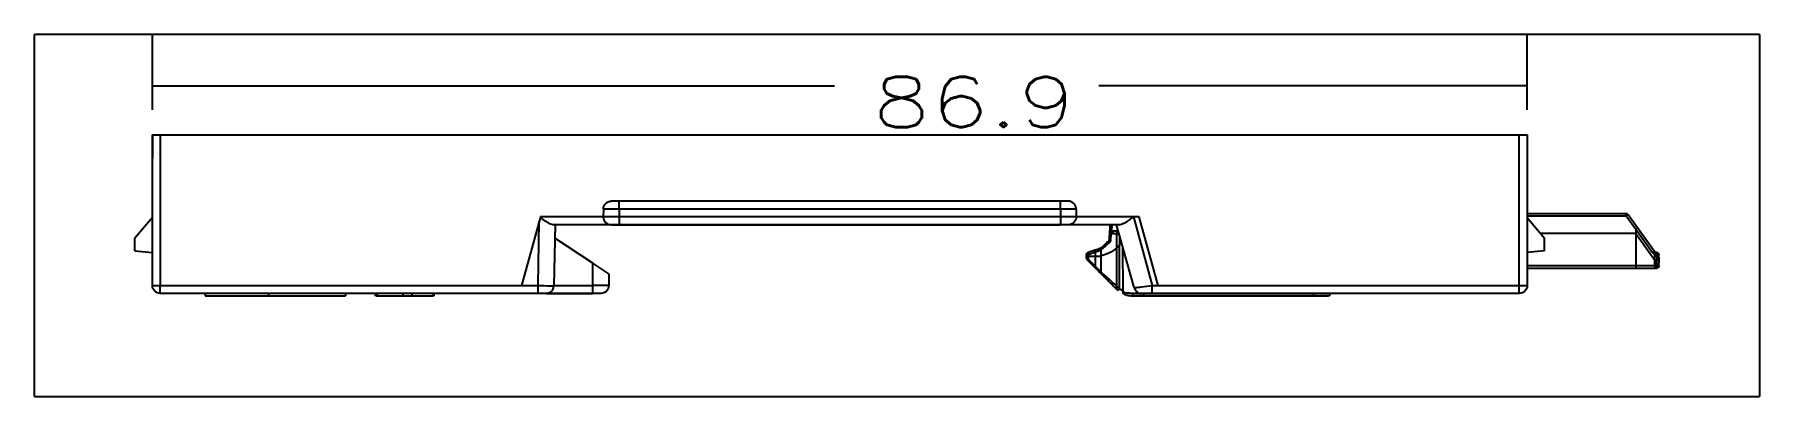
# Model space of a CAD drawing. Header units: inches. Extents: x 0 to 1189, y 0 to 841.
# Drawn here: x 703.6 to 812.7, y 550.7 to 573.7 of the extents above; entities that cross this region are included whole.
import ezdxf

# ---------------------------------------------------------------- set-up
doc = ezdxf.new("R2010")
doc.units = ezdxf.units.IN
doc.header["$MEASUREMENT"] = 0
doc.layers.add('1', color=7, linetype='Continuous', true_color=0xffffff)
doc.styles.add('blockfont', font='simplex.shx', dxfattribs={"bigfont": 'bigfont'})

# ---------------------------------------------------------------- blocks, each defined once
blk = doc.blocks.new('_U1')
at = {"color": 7}
for p, q in [((345.93, 532.58), (345.93, 537.27)), ((432.83, 532.58), (432.83, 537.27)), ((345.93, 534.09), (389.05, 534.09)), ((432.83, 534.09), (405.75, 534.09))]:
    blk.add_line(p, q, dxfattribs=at)
for points in [[(345.93, 534.09), (349.1, 534.94), (349.1, 533.24), (345.93, 534.09)], [(432.83, 534.09), (429.65, 533.24), (429.65, 534.94), (432.83, 534.09)]]:
    blk.add_solid(points, dxfattribs=at)
at = {"layer": '1', "color": 7, "insert": (391.44, 531.48), "char_height": 3.175, "attachment_point": 7, "line_spacing_factor": 0.903614, "style": 'blockfont'}
blk.add_mtext('\\W01.352;\\fsimplex.shx;86.9', dxfattribs=at)

msp = doc.modelspace()

# ---------------------------------------------------------------- linework, layer by layer
at = {"layer": '1', "color": 251}
for p, q in [((812.6601, 573.6772), (703.6273, 573.6772)), ((703.6273, 550.7498), (703.6273, 573.6772)), ((812.6601, 573.6772), (812.6601, 550.7498)), ((703.6273, 550.7498), (812.6601, 550.7498))]:
    msp.add_line(p, q, dxfattribs=at)
at = {"layer": '1', "color": 163}
for p, q in [((711.0773, 557.7772), (711.0773, 567.3272)), ((711.0773, 567.3272), (711.5773, 567.3272)), ((711.0773, 567.3272), (711.0773, 565.838)), ((711.5773, 567.3272), (711.5773, 557.7772)), ((711.5773, 567.3272), (797.4773, 567.3272)), ((797.4773, 557.7772), (797.4773, 567.3272)), ((797.4773, 567.3272), (797.9773, 567.3272)), ((797.9773, 567.3272), (797.9773, 557.7772)), ((797.9773, 567.3272), (797.9773, 564.7423)), ((711.0773, 563.6272), (711.0773, 565.838)), ((797.9773, 564.7423), (797.9773, 562.7772)), ((739.5862, 562.636), (739.5773, 562.1272)), ((739.5862, 562.636), (740.5773, 562.636)), ((740.5773, 563.1272), (740.0861, 563.1272)), ((768.4773, 563.1272), (740.5773, 563.1272)), ((740.5773, 562.636), (740.5773, 563.1272)), ((740.5773, 562.636), (740.5773, 562.1272)), ((740.5773, 562.636), (768.4773, 562.636)), ((768.4773, 562.636), (768.4773, 563.1272)), ((768.9685, 563.1272), (768.4773, 563.1272)), ((768.4773, 562.636), (769.4684, 562.636)), ((768.4773, 562.636), (768.4773, 562.1272)), ((769.4684, 562.636), (769.4773, 562.1272)), ((711.0773, 562.0772), (709.9773, 560.7772)), ((735.6092, 562.1272), (734.4092, 557.7772)), ((735.46, 557.7772), (735.5309, 561.8435)), ((739.5773, 562.1272), (735.6092, 562.1272)), ((740.0773, 561.6272), (736.3933, 561.6272)), ((736.5273, 561.6272), (736.46, 557.7685)), ((771.5899, 561.6272), (738.4607, 561.6272)), ((740.5773, 562.1272), (739.5773, 562.1272)), ((740.0773, 561.6272), (740.5773, 561.6272)), ((768.4773, 562.1272), (740.5773, 562.1272)), ((740.5773, 562.1272), (740.5773, 561.6272)), ((740.5773, 561.6272), (768.4773, 561.6272)), ((769.4773, 562.1272), (768.4773, 562.1272)), ((768.4773, 562.1272), (768.4773, 561.6272)), ((768.9773, 561.6272), (768.4773, 561.6272)), ((772.2362, 561.6272), (768.9773, 561.6272)), ((773.0823, 562.1272), (769.4773, 562.1272)), ((773.1261, 557.6443), (772.0273, 561.6272)), ((773.4454, 562.1272), (773.0823, 562.1272)), ((773.0823, 562.1272), (774.2823, 557.7772)), ((774.6454, 557.7772), (773.4454, 562.1272)), ((797.9773, 562.0772), (799.0773, 560.7772)), ((709.9773, 559.9772), (709.9773, 560.7772)), ((738.9273, 559.189), (736.5127, 560.7869)), ((799.0773, 559.9772), (799.0773, 560.7772)), ((709.9773, 559.9772), (711.0773, 559.8772)), ((799.0773, 559.9772), (797.9773, 559.8772)), ((738.9273, 557.7772), (738.9273, 559.189)), ((739.9273, 558.5272), (738.9273, 559.189)), ((739.9273, 558.5272), (739.9273, 557.7772)), ((711.0773, 557.7772), (711.5773, 557.7772)), ((711.5773, 557.2772), (711.5773, 557.7772)), ((711.5773, 557.7772), (734.4092, 557.7772)), ((735.46, 557.2772), (711.5773, 557.2772)), ((714.4211, 557.2772), (714.4211, 557.1272)), ((718.4273, 557.2772), (718.4273, 557.1272)), ((723.2773, 557.2772), (723.2773, 557.1272)), ((725.1598, 557.2772), (725.1598, 557.1085)), ((725.2218, 557.2772), (725.2218, 557.1272)), ((725.2767, 557.2772), (725.2767, 557.1272)), ((726.8993, 557.2772), (726.8993, 557.1272)), ((727.4753, 557.2772), (727.4753, 557.1272)), ((728.8218, 557.2772), (728.8218, 557.1272)), ((728.8838, 557.1085), (728.8838, 557.2772)), ((734.4092, 557.7772), (735.46, 557.7772)), ((735.46, 557.2772), (735.46, 557.7772)), ((735.96, 557.2772), (735.46, 557.2772)), ((738.9273, 557.2772), (735.96, 557.2772)), ((735.96, 557.2772), (738.9273, 557.2772)), ((736.4601, 557.7772), (738.9273, 557.7772)), ((738.9273, 557.2772), (738.9273, 557.7772)), ((739.9273, 557.7772), (738.9273, 557.7772)), ((739.4273, 557.2772), (738.9273, 557.2772)), ((739.4273, 557.2772), (738.9273, 557.2772)), ((774.2823, 557.2772), (773.6081, 557.2772)), ((774.2823, 557.2772), (774.2823, 557.7772)), ((774.2823, 557.7772), (774.6454, 557.7772)), ((797.4773, 557.2772), (774.2823, 557.2772)), ((774.6454, 557.7772), (797.4773, 557.7772)), ((786.6023, 557.2772), (785.5369, 557.2772)), ((786.9159, 557.2772), (785.5369, 557.2772)), ((788.6696, 557.2772), (786.6023, 557.2772)), ((788.6696, 557.2772), (786.9159, 557.2772)), ((797.4773, 557.2772), (797.4773, 557.7772)), ((797.4773, 557.7772), (797.9773, 557.7772)), ((714.4211, 557.1272), (718.4273, 557.1272)), ((718.4273, 557.1272), (723.2773, 557.1272)), ((727.4753, 557.1272), (728.8218, 557.1272))]:
    msp.add_line(p, q, dxfattribs=at)
at = {"layer": '1', "color": 252}
for p, q in [((771.5904, 561.6272), (771.5667, 560.9865)), ((771.7248, 561.2098), (771.7402, 561.6272)), ((804.2329, 562.3272), (797.9771, 562.3272)), ((797.9771, 562.1851), (804.2329, 562.1851)), ((804.2329, 562.1851), (804.2329, 562.3272)), ((804.2329, 562.1851), (804.8338, 561.3439)), ((804.9503, 561.4309), (804.3549, 562.2644)), ((772.041, 560.1691), (772.042, 561.0812)), ((772.2139, 560.951), (772.2131, 560.3522)), ((804.8343, 561.0772), (798.8232, 561.0772)), ((804.8338, 561.3439), (804.8343, 561.0772)), ((804.8343, 561.0772), (806.0486, 559.3772)), ((804.8343, 561.0772), (804.8353, 559.0233)), ((804.8374, 561.3542), (805.8923, 559.8772)), ((806.0601, 559.8772), (804.9503, 561.4309)), ((770.0958, 559.7083), (770.0951, 559.6272)), ((770.0951, 559.6272), (770.0959, 559.5373)), ((770.1398, 559.4325), (770.2432, 559.3291)), ((770.2977, 559.8852), (770.1949, 559.8481)), ((770.6722, 559.6272), (770.2415, 559.6272)), ((770.2432, 559.4339), (770.2415, 559.6272)), ((770.2416, 559.6272), (770.2426, 559.748)), ((770.2426, 559.748), (770.6773, 559.9048)), ((770.6761, 559.001), (770.2432, 559.4339)), ((770.7325, 560.042), (770.2977, 559.8852)), ((770.6773, 559.9048), (770.6722, 559.6272)), ((770.6722, 559.6272), (770.6761, 559.001)), ((771.0274, 560.0374), (771.0204, 559.6578)), ((771.0204, 559.6578), (771.0266, 558.6506)), ((772.0412, 557.741), (772.041, 560.1691)), ((772.2132, 557.5789), (772.2131, 560.3522)), ((772.4021, 560.2685), (772.4275, 557.3676)), ((772.4021, 560.2685), (772.4275, 557.3676)), ((806.0478, 559.7603), (806.0479, 559.7603)), ((806.0486, 559.3772), (806.0478, 559.7592)), ((806.1601, 559.3772), (806.0486, 559.3772)), ((806.0487, 559.0233), (806.0486, 559.3772)), ((806.0581, 559.8772), (806.0585, 559.8772)), ((806.0585, 559.8772), (806.0585, 559.7588)), ((806.1403, 559.8772), (806.0585, 559.8772)), ((806.0585, 559.7588), (806.1403, 559.7588)), ((806.1403, 559.8772), (806.1403, 559.7588)), ((806.1415, 559.8772), (806.1403, 559.8772)), ((806.1403, 559.7588), (806.1603, 559.3772)), ((806.1601, 559.3772), (806.1509, 559.0233)), ((806.1603, 559.3772), (806.1601, 559.3772)), ((806.3101, 559.3772), (806.2913, 559.7351)), ((806.3008, 559.0233), (806.3101, 559.3772)), ((770.2432, 559.3291), (770.6761, 558.8963)), ((804.8353, 559.0233), (797.977, 559.0233)), ((797.977, 558.8772), (804.838, 558.8772)), ((806.0487, 559.0233), (804.8353, 559.0233)), ((804.838, 558.8772), (806.0515, 558.8772)), ((806.1509, 559.0233), (806.0487, 559.0233)), ((806.0515, 558.8772), (806.1509, 558.8772)), ((806.1509, 558.8772), (806.1509, 559.0233)), ((773.7668, 557.2759), (773.006, 557.2759)), ((773.7668, 557.2773), (773.7668, 557.2759)), ((784.4764, 557.2759), (773.7668, 557.2759)), ((784.4764, 557.2773), (784.4764, 557.2759)), ((785.5369, 557.2759), (784.4764, 557.2759)), ((785.5369, 557.2773), (785.5369, 557.2759)), ((773.0664, 557.1272), (773.7091, 557.1272)), ((773.0664, 557.1272), (774.2027, 557.1272)), ((774.2027, 557.1272), (773.0664, 557.1272)), ((774.2027, 557.1272), (773.0664, 557.1272)), ((773.7091, 557.1272), (784.4571, 557.1272)), ((773.7552, 557.1272), (781.2447, 557.1272)), ((775.279, 557.1272), (773.8022, 557.1272)), ((775.2119, 557.1272), (776.8999, 557.1272)), ((780.4789, 557.1272), (775.279, 557.1272)), ((784.2833, 557.1272), (776.8999, 557.1272)), ((781.4484, 557.1272), (780.4789, 557.1272)), ((781.2447, 557.1272), (781.5074, 557.1272)), ((781.4484, 557.1272), (781.5074, 557.1272)), ((785.3869, 557.1272), (784.2833, 557.1272)), ((784.4571, 557.1272), (785.3869, 557.1272))]:
    msp.add_line(p, q, dxfattribs=at)
at = {"layer": '1', "color": 163, "extrusion": (0, 0, -1)}
for centre, start, end in [((-740.0861, 562.6272), 1, 90), ((-768.9773, 562.1272), 180, 270), ((-711.5773, 557.7772), 270, 0), ((-735.96, 557.7772), 249.869357, 270), ((-739.4273, 557.7772), 180, 270), ((-797.4773, 557.7772), 180, 270)]:
    msp.add_arc(centre, 0.5, start, end, dxfattribs=at)
at = {"layer": '1', "color": 163}
for centre, start, end in [((768.9685, 562.6272), 1, 90), ((740.0773, 562.1272), 180, 270), ((773.6081, 557.7772), 250.901025, 270)]:
    msp.add_arc(centre, 0.5, start, end, dxfattribs=at)
at = {"layer": '1', "color": 252}
for centre, start, end in [((804.2329, 562.1772), 35.537678, 90), ((770.2459, 559.5386), 180.5, 186.006124), ((770.2459, 559.5386), 203.456405, 225), ((785.3869, 557.2772), 270, 359.5)]:
    msp.add_arc(centre, 0.15, start, end, dxfattribs=at)
at = {"layer": '1', "color": 252, "extrusion": (0, 0, -1)}
for centre, start, end in [((-770.2458, 559.707), 48.425855, 70.167693), ((-806.1509, 559.0272), 181.5, 270), ((-772.5775, 557.3689), 291.234567, 359.5)]:
    msp.add_arc(centre, 0.15, start, end, dxfattribs=at)
at = {"layer": '1', "color": 252}
for centre, major_axis, ratio, start_param, end_param in [((804.2329, 562.1772), (0.1221, 0.0872), 0.04260724, 0, 1.54037198), ((771.6134, 560.4824), (0.1037, -0.1084), 0.24594376, 3.14159265, 4.44613993), ((771.7058, 560.6881), (0.1499, -0.0055), 0.01615858, 1.86488132, 3.14159265), ((771.7166, 560.9809), (0.1499, -0.0055), 0.01636323, 1.85850748, 3.14159265), ((771.8166, 561.0772), (0, -0.15), 0.21249978, 3.14159265, 4.68623804), ((772.0478, 561.0772), (0, -0.15), 0.03915953, 3.14159265, 4.68620904), ((772.1097, 561.0772), (0, -0.15), 0.04210536, 3.14159265, 4.68620904), ((806.881, 558.4699), (-2.0436, 2.8843), 0.04226181, 0.00008019, 0.05982015), ((804.8282, 561.3437), (0.1221, 0.0872), 0.0213133, 6.28318531, 7.76381734), ((770.3493, 559.4352), (0.1061, 0.1061), 0.57257057, 2.10151299, 3.14159265), ((770.3486, 559.7441), (0.0509, -0.1411), 0.68027563, 3.14159265, 4.44476458), ((770.7834, 559.9008), (0.0509, -0.1411), 0.68027563, 3.14159265, 4.44476458), ((770.6722, 561.6272), (1.9848, 0.2458), 1, 4.58919334, 4.76418482), ((771.0801, 560.0079), (0.0509, -0.1411), 0.68230392, 3.14159265, 4.44407929), ((771.1338, 560.0335), (0.0777, -0.1283), 0.6438991, 3.14159256, 4.31182982), ((771.1857, 560.0733), (0.1037, -0.1084), 0.53113722, 3.14159265, 4.21004713), ((770.6722, 561.6272), (-1.468, 1.3583), 0.99999993, 3.07122034, 3.19696626), ((806.1402, 559.7522), (0.1502, 0.0066), 0.04364035, 1.51881104, 1.5683294), ((806.1415, 559.7522), (0, 0.125), 0.04960738, 4.76727686, 6.28318531), ((806.16, 559.3753), (0.1501, 0.002), 0.01306832, 0.00051372, 1.56857046), ((770.7821, 559.0023), (0.1061, 0.1061), 0.57257057, 2.10151299, 3.14159265), ((771.1325, 558.6519), (0.1061, 0.1061), 0.57172553, 2.10088018, 3.1415926), ((804.838, 559.0272), (0, 0.15), 0.01833631, 1.59697626, 3.14159265), ((806.0515, 559.0272), (0, 0.15), 0.01833631, 1.59697627, 3.14159265), ((806.1509, 559.0272), (-0.1499, 0.0039), 0.02616798, 1.57148156, 3.14159265), ((772.0421, 557.7423), (0.1061, 0.1061), 0.00164735, 3.14159265, 4.70169491), ((772.1118, 557.6726), (0.1061, 0.1061), 0.00164735, 3.14159265, 4.70169485), ((772.2142, 557.5802), (0.0947, 0.1163), 0.00054737, 3.14159264, 4.70158257), ((773.0664, 557.2772), (0, -0.15), 0.40238333, 4.72111563, 6.28318531), ((773.7091, 557.2772), (0, -0.15), 0.38444077, 0, 1.56206968), ((784.4571, 557.2772), (0, -0.15), 0.12843792, 0, 1.56206968)]:
    msp.add_ellipse(centre, major_axis=major_axis, ratio=ratio, start_param=start_param, end_param=end_param, dxfattribs=at)
at = {"layer": '1', "color": 163}
for points, knots in [([(736.3933, 561.6272), (736.3507, 561.6272), (736.298, 561.6439), (736.2413, 561.6694), (736.1742, 561.6995), (736.0994, 561.7428), (736.0227, 561.7912), (735.9156, 561.8587), (735.8014, 561.9383), (735.6876, 562.019), (735.6575, 562.0403), (735.6273, 562.0618), (735.5971, 562.0834)], [0, 0, 0, 0, 0.23447265, 0.23447265, 0.23447265, 0.51111369, 0.51111369, 0.51111369, 0.89876488, 0.89876488, 0.89876488, 1, 1, 1, 1]), ([(773.0823, 562.1272), (773.0058, 562.0681), (772.8528, 561.95), (772.6294, 561.7907), (772.4157, 561.6597), (772.296, 561.638), (772.2362, 561.6272)], [0, 0, 0, 0, 0.25049668, 0.5004646, 0.75038494, 1, 1, 1, 1]), ([(736.1422, 557.3116), (736.1905, 557.3309), (736.2769, 557.3811), (736.3773, 557.494), (736.4338, 557.6288), (736.442, 557.7217), (736.4393, 557.7687)], [0, 0, 0, 0, 0.25182818, 0.50962514, 0.76220157, 1, 1, 1, 1]), ([(773.1261, 557.6443), (773.1475, 557.6453), (773.1951, 557.6476), (773.6097, 557.6946), (774.046, 557.7482), (774.2823, 557.7772)], [0, 0, 0, 0, 0.27258506, 0.60589671, 1, 1, 1, 1]), ([(773.1499, 557.647), (773.1559, 557.6082), (773.1781, 557.5341), (773.2434, 557.4325), (773.3372, 557.3512), (773.4122, 557.3155), (773.4529, 557.3019)], [0, 0, 0, 0, 0.2463636, 0.49930231, 0.75272523, 1, 1, 1, 1]), ([(725.2767, 557.1272), (725.3331, 557.1272), (725.4528, 557.1272), (725.8174, 557.1272), (726.05, 557.1272), (726.5598, 557.1272), (726.7486, 557.1272), (726.8993, 557.1272)], [0, 0, 0, 0, 0.35422583, 0.35422583, 0.71635886, 0.71635886, 1, 1, 1, 1]), ([(726.8993, 557.1272), (727.0514, 557.1272), (727.1683, 557.1272), (727.3395, 557.1272), (727.3979, 557.1272), (727.4607, 557.1272), (727.4827, 557.1272), (727.4744, 557.1272)], [0, 0, 0, 0, 0.25154386, 0.25154386, 0.50117122, 0.50117122, 1, 1, 1, 1])]:
    msp.add_open_spline(points, degree=3, knots=knots, dxfattribs=at)
at = {"layer": '1', "color": 252}
for points, knots in [([(771.5097, 560.5908), (771.4352, 560.5195), (771.3235, 560.4126), (771.1821, 560.2775), (771.1154, 560.2136), (771.082, 560.1817)], [0, 0, 0, 0, 0.50014761, 0.75048164, 1, 1, 1, 1]), ([(771.6742, 560.9848), (771.6746, 560.9894), (771.6753, 560.9986), (771.6791, 561.0117), (771.6845, 561.0241), (771.6917, 561.0356), (771.7003, 561.0461), (771.7101, 561.0554), (771.7247, 561.0659), (771.744, 561.0751), (771.7658, 561.0804), (771.7792, 561.0809), (771.7847, 561.0812)], [0, 0, 0, 0, 0.08424063, 0.16699401, 0.24934401, 0.33206963, 0.4156795, 0.50046638, 0.58160445, 0.75013504, 0.89702787, 1, 1, 1, 1]), ([(770.2415, 559.6272), (770.2182, 559.6272), (770.1975, 559.6271), (770.1614, 559.6269), (770.1457, 559.6268), (770.1206, 559.6266), (770.1112, 559.6266), (770.099, 559.6266), (770.0945, 559.6273)], [0, 0, 0, 0, 0.25, 0.25, 0.5, 0.5, 0.75, 1, 1, 1, 1]), ([(770.1559, 559.827), (770.1464, 559.8199), (770.1296, 559.8039), (770.1107, 559.7745), (770.0998, 559.7422), (770.0979, 559.7203), (770.0983, 559.7093)], [0, 0, 0, 0, 0.25080052, 0.50513474, 0.75674239, 1, 1, 1, 1]), ([(805.892, 559.8777), (805.895, 559.8742), (805.8981, 559.8708), (805.9012, 559.8674), (805.9043, 559.864), (805.923, 559.8435), (805.9371, 559.8282), (805.968, 559.7986), (805.9853, 559.7843), (806.018, 559.7677), (806.0322, 559.7628), (806.0452, 559.7607), (806.0497, 559.76)], [0, 0, 0, 0, 0.01113876, 0.01113876, 0.12441439, 0.12441439, 0.4380204, 0.4380204, 0.77200749, 0.77200749, 0.99421015, 1, 1, 1, 1]), ([(805.8923, 559.8772), (805.9006, 559.8773), (805.9166, 559.8773), (805.9396, 559.8777), (805.9607, 559.8781), (805.9798, 559.8784), (805.9968, 559.8786), (806.0116, 559.8787), (806.0244, 559.8785), (806.0351, 559.8783), (806.0397, 559.8781), (806.0443, 559.8779), (806.0598, 559.8771), (806.0534, 559.8774), (806.058, 559.8772)], [0, 0, 0, 0, 0.11064016, 0.21601158, 0.31617324, 0.41119383, 0.50115391, 0.58614846, 0.6662902, 0.74171365, 0.81258028, 0.87908479, 0.94146284, 1, 1, 1, 1]), ([(806.0578, 559.8788), (806.0583, 559.8743), (806.055, 559.8258), (806.0538, 559.8138), (806.0511, 559.7881), (806.0495, 559.7742), (806.0479, 559.7603)], [0, 0, 0, 0, 0.12005176, 0.77291191, 0.77291191, 1, 1, 1, 1]), ([(806.1415, 559.8772), (806.1476, 559.877), (806.1597, 559.8766), (806.1779, 559.8731), (806.1958, 559.8675), (806.2133, 559.8594), (806.2298, 559.849), (806.2477, 559.8342), (806.2668, 559.812), (806.2852, 559.7782), (806.2892, 559.7504), (806.2913, 559.7351)], [0, 0, 0, 0, 0.07884945, 0.15936473, 0.24157399, 0.32550369, 0.41117868, 0.49862229, 0.62986962, 0.79702574, 1, 1, 1, 1]), ([(771.0265, 558.5458), (771.0947, 558.4776), (771.2313, 558.341), (771.4598, 558.1125), (771.6955, 557.8768), (771.8558, 557.7165), (771.9361, 557.6363)], [0, 0, 0, 0, 0.24934489, 0.49913922, 0.74948563, 1, 1, 1, 1]), ([(772.467, 557.416), (772.4456, 557.4266), (772.3969, 557.4523), (772.3106, 557.5043), (772.2495, 557.5511), (772.2132, 557.5789)], [0, 0, 0, 0, 0.23664167, 0.5464838, 1, 1, 1, 1]), ([(773.006, 557.2759), (772.9232, 557.2793), (772.7584, 557.2861), (772.5766, 557.3238), (772.4518, 557.3603), (772.4356, 557.3652), (772.4275, 557.3676)], [0, 0, 0, 0, 0.25104467, 0.49967721, 0.74842709, 1, 1, 1, 1]), ([(772.5231, 557.2291), (772.538, 557.2224), (772.5673, 557.2092), (772.7718, 557.1447), (772.9668, 557.1331), (773.0664, 557.1272)], [0, 0, 0, 0, 0.33333361, 0.65967701, 1, 1, 1, 1])]:
    msp.add_open_spline(points, degree=3, knots=knots, dxfattribs=at)
for points, degree in [([(771.0853, 560.0772), (771.233, 560.2039), (771.3934, 560.3418), (771.5604, 560.4863)], 3), ([(771.5559, 560.6936), (771.5545, 560.6545), (771.5373, 560.6171), (771.5097, 560.5908)], 3), ([(771.5667, 560.9865), (771.5631, 560.8888), (771.5595, 560.7912), (771.5559, 560.6936)], 3), ([(771.5604, 560.4863), (771.6215, 560.5391), (771.6593, 560.6137), (771.6625, 560.692)], 3), ([(771.8166, 561.2272), (771.6866, 561.2272), (771.5717, 561.1222), (771.5667, 560.9865)], 3), ([(771.6625, 560.692), (771.6664, 560.7896), (771.6703, 560.8872), (771.6742, 560.9848)], 3), ([(771.7847, 561.0812), (771.8691, 561.0812), (771.9545, 561.0812), (772.042, 561.0812)], 3), ([(772.0478, 561.2272), (771.9699, 561.2272), (771.8928, 561.2272), (771.8166, 561.2272)], 3), ([(772.042, 561.0812), (772.0625, 561.0812), (772.0829, 561.0812), (772.1034, 561.0812)], 3), ([(772.1097, 561.2272), (772.0891, 561.2272), (772.0685, 561.2272), (772.0478, 561.2272)], 3), ([(772.3357, 560.4871), (772.2714, 560.4226), (772.2131, 560.3522)], 2), ([(770.0958, 559.7063), (770.0941, 559.7119), (770.1493, 559.7239), (770.2426, 559.748)], 3), ([(770.2432, 559.4339), (770.1494, 559.4995), (770.0962, 559.5351), (770.0956, 559.5398)], 3), ([(770.0984, 559.5355), (770.0958, 559.509), (770.1075, 559.4806)], 2), ([(771.0292, 560.149), (770.9304, 560.1134), (770.8315, 560.0777), (770.7325, 560.042)], 3), ([(770.9738, 560.0118), (770.9921, 560.0184), (771.01, 560.0269), (771.0274, 560.0374)], 3), ([(772.041, 560.1691), (771.7261, 559.8735), (771.3281, 559.7122), (771.0204, 559.6578)], 3), ([(771.0274, 560.0374), (771.0473, 560.0482), (771.0667, 560.0613), (771.0853, 560.0772)], 3), ([(806.0479, 559.7603), (806.0478, 559.7599), (806.0478, 559.7596), (806.0478, 559.7592)], 3), ([(806.1704, 559.8744), (806.1426, 559.8753)], 1), ([(806.1477, 559.7591), (806.2263, 559.7623), (806.2905, 559.7516), (806.2913, 559.7351)], 3), ([(806.2913, 559.7351), (806.2902, 559.7553), (806.2834, 559.7755)], 2), ([(771.0266, 558.6506), (770.9097, 558.7674), (770.7929, 558.8843), (770.6761, 559.001)], 3), ([(770.6761, 558.8963), (770.7928, 558.7795), (770.9096, 558.6627), (771.0265, 558.5458)], 3), ([(772.0412, 557.741), (771.6851, 558.056), (771.318, 558.3899), (771.0266, 558.6506)], 3), ([(771.9361, 557.6363), (771.9593, 557.613), (771.9825, 557.5898), (772.0057, 557.5666)], 3), ([(772.0057, 557.5666), (772.0419, 557.5304), (772.0799, 557.4961), (772.1195, 557.4639)], 3), ([(772.1108, 557.6713), (772.0876, 557.6946), (772.0644, 557.7178), (772.0412, 557.741)], 3), ([(772.2132, 557.5789), (772.1776, 557.6079), (772.1434, 557.6388), (772.1108, 557.6713)], 3), ([(772.5038, 557.2397), (772.5133, 557.2333)], 1), ([(773.0065, 557.1284), (773.0609, 557.1279)], 1)]:
    msp.add_open_spline(points, degree=degree, dxfattribs=at)
for points, weights, degree in [([(770.6773, 559.9048), (770.7763, 559.9405), (770.8751, 559.9762), (770.9738, 560.0118)], [0.999999998522, 0.999999998523, 0.999999998523, 0.999999998524], 3), ([(771.0561, 560.1618), (771.0474, 560.1565), (771.0384, 560.1523), (771.0292, 560.149)], [0.999999994727, 0.999999994343, 0.999999993938, 0.999999993512], 3), ([(771.082, 560.1817), (771.0737, 560.1737), (771.065, 560.1672), (771.0561, 560.1618)], [0.999999997792, 0.999999997668, 0.999999997525, 0.999999997364], 3), ([(806.0478, 559.7592), (806.0585, 559.7588)], [0.99999960402, 0.999999596766], 1)]:
    msp.add_rational_spline(points, weights, degree=degree, dxfattribs=at)
at = {"layer": '1', "color": 163}
for points, degree in [([(735.46, 557.7772), (735.9835, 557.771), (736.4611, 557.764), (736.4599, 557.7693)], 3), ([(725.2218, 557.1272), (725.2415, 557.1272), (725.2767, 557.1272)], 2)]:
    msp.add_open_spline(points, degree=degree, dxfattribs=at)

# ---------------------------------------------------------------- block references
at = {"layer": '1', "color": 7}
msp.add_blockref('_U1', (365.1505, 36.3324), dxfattribs=at)

doc.saveas('drawing.dxf')
